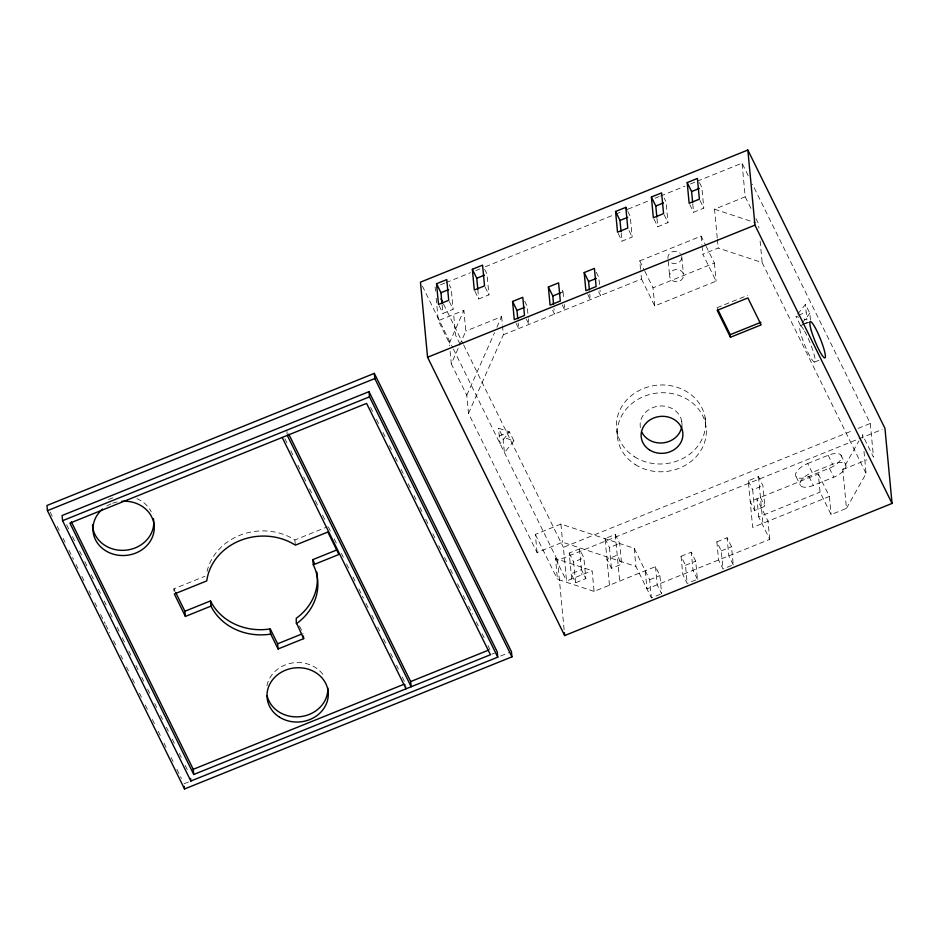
<?xml version="1.0" encoding="UTF-8"?>
<svg xmlns="http://www.w3.org/2000/svg" width="939" height="939" viewBox="0 0 939 939"><rect width="100%" height="100%" fill="white"/><g stroke="black" fill="none" stroke-linecap="round" stroke-linejoin="round"><path stroke-width="0.7" stroke-dasharray="4.7 3.52" d="M449.347 343.122L463.878 310.351L438.29 320.68L449.347 343.122L449.617 345.881M660.34 594.258L651.384 597.873L635.903 566.452L562.637 542.214L537.061 552.531L468.502 413.395L466.789 395.26L451.307 363.839L465.826 331.08L463.878 310.351M466.789 395.26L494.548 332.617M496.907 327.288L501.637 316.619L465.826 331.08M468.502 413.395L503.351 334.754L502.565 326.385M818.339 474.007L829.395 496.449L752.667 527.413L748.266 480.791L758.489 476.66L762.914 485.639L764.874 506.356L754.639 510.487L750.226 501.508L818.339 474.007L820.052 492.13L831.109 514.572L846.462 508.386L842.788 469.535L858.915 440.919M846.462 508.386L866.098 473.549L863.786 449.088M513.891 440.849L504.396 452.739L502.928 437.198L498.503 428.219L509.466 431.87L513.891 440.849L502.928 437.198M797.657 314.096L805.427 304.353L809.841 313.333L810.58 321.103M802.07 323.075L809.841 313.333M440.544 284.81L444.617 283.167M445.978 282.627L470.427 272.756M475.85 270.561L479.923 268.918M485.357 266.723L614.376 214.655M615.738 214.115L622.522 211.369M627.956 209.174L649.682 200.406M655.117 198.223L659.19 196.568M660.551 196.028L684.989 186.157M690.423 183.962L695.858 181.779M697.219 181.227L742.033 163.14L749.158 177.6M439.135 305.738L442.926 313.438L453.15 309.307L451.19 288.578L449.3 284.74M474.934 291.29L478.726 298.978L488.961 294.858L487.001 274.129L484.477 269M618.167 233.482L621.958 241.182L632.193 237.051L630.233 216.334L627.698 211.193M653.978 219.033L657.769 226.722L667.993 222.602L666.033 201.873L664.143 198.035M689.778 204.585L693.569 212.273L703.804 208.141L701.844 187.424L699.32 182.295M717.243 237.978L714.52 209.197L745.214 196.814L742.033 163.14M560.466 292.886L563.024 291.853L561.123 288.003M640.539 269.258L639.752 260.889L701.14 236.112L705.553 245.091M503.351 334.754L641.466 279.012L640.68 270.643M641.466 279.012L654.729 305.95L716.117 281.172L702.853 254.246L718.194 248.049L762.151 262.591L866.098 473.549M654.729 305.95L653.016 287.815L714.403 263.037L706.187 246.37M716.95 307.746L747.632 295.362M499.231 435.989L509.466 431.87L499.971 443.76L498.503 428.219M798.479 315.222L806.155 312.124M802.904 324.201L808.021 322.136M800.239 325.763L804.077 324.213M805.357 323.697L810.474 321.631M174.091 591.394L173.856 588.812L204.925 576.264M207.05 571.464A55.788 49.344 -5.4 0 1 294.881 539.96L327.347 526.861M814.5 362.043L819.618 359.977M537.061 552.531L535.347 534.408L560.923 524.079L634.189 548.317L649.671 579.739L651.384 597.873M655.481 566.64L657.194 584.762L661.619 593.741L659.906 575.607L655.481 566.64L594.094 591.406L592.133 570.689L566.557 581.006L563.377 547.343L852.647 430.602M858.07 428.407L870.3 423.477L752.397 184.173M571.675 578.94L569.222 553.048L579.457 548.916L583.882 557.895L585.842 578.612L575.607 582.743L571.182 573.764L581.417 569.633L585.842 578.612M609.446 585.22L605.033 538.599L615.268 534.467L619.693 543.446L621.641 564.163L611.418 568.295L606.993 559.315L617.228 555.184L621.641 564.163M564.128 629.776L557.566 560.442L857.776 439.288M859.138 438.736L882.237 429.416M807.704 463.526L828.163 455.262A13.944 6.162 -26.2 0 1 841.567 456.577A13.944 6.162 -26.2 0 1 829.383 468.221L808.925 476.472A13.944 6.162 -26.2 0 1 795.521 475.157A13.944 6.162 -26.2 0 1 807.704 463.526L812.129 472.505A13.944 6.162 -26.2 0 0 799.946 484.137A13.944 6.162 -26.2 0 0 813.35 485.451L833.809 477.188A13.944 6.162 -26.2 0 0 845.98 465.556A13.944 6.162 -26.2 0 0 832.588 464.242L812.129 472.505M575.607 582.743L573.647 562.027L583.882 557.895M611.418 568.295L609.458 547.566L619.693 543.446M754.639 510.487L752.691 489.771L762.914 485.639M842.788 469.535L866.803 459.84M645.246 570.759L646.959 588.894L769.734 539.35L758.677 516.908L820.052 492.13M681.057 556.311L691.292 552.179L695.705 561.158L697.419 579.293L687.195 583.424L682.77 574.445L681.057 556.311L685.482 565.29L687.195 583.424M716.868 541.862L727.091 537.73L731.516 546.709L733.23 564.844L722.995 568.975L718.581 559.996L716.868 541.862L721.281 550.841L722.995 568.975M649.671 579.739L659.906 575.607M685.482 565.29L695.705 561.158M721.281 550.841L731.516 546.709M491.848 654.19L494.56 653.086M184.056 783.783L189.49 781.588M500.569 656.044L508.727 652.758M714.52 209.197L755.731 222.836M594.094 591.406L557.461 579.293L555.501 558.564L592.133 570.689M798.666 317.171L795.92 316.255L800.345 325.234M804.148 318.99L806.894 319.894L805.427 304.353M745.214 196.814L750.907 208.352M755.954 218.611L758.489 223.74L758.888 228.06M840.968 455.075L845.393 464.054M828.163 455.262L832.588 464.242M700.013 200.453L703.804 208.141M829.383 468.221L833.809 477.188M808.925 476.472L813.35 485.451M796.119 476.66L800.544 485.639M664.202 214.902L667.993 222.602M629.024 230.642L632.193 237.051M760.449 497.377L764.874 506.356M748.266 480.791L752.691 489.771M639.752 260.889L644.177 269.857M644.811 271.148L653.016 287.815M596.3 272.275L598.824 277.404L599.88 288.555M598.648 291.689L600.537 295.527L600.021 289.951M733.23 564.844L728.805 555.865L727.091 537.73M587.791 294.529L590.314 299.658L589.786 294.083M562.203 304.858L564.738 309.987L564.21 304.4M697.419 579.293L693.005 570.313L691.292 552.179M552.613 310.269L554.503 314.107L553.975 308.532M524.69 301.173L527.213 306.302L528.27 317.464M526.403 319.307L528.927 324.436L528.399 318.849M516.168 323.427L518.692 328.568L518.175 322.981M485.17 287.158L488.961 294.858M605.033 538.599L609.458 547.566M449.358 301.607L453.15 309.307M569.222 553.048L573.647 562.027M443.537 304.095L462.962 343.545M463.62 344.859L563.377 547.343M460.028 344.179L455.603 335.2L453.643 314.483M422.397 286.102L452.798 347.794M453.443 349.108L557.566 560.442M555.501 558.564L566.557 581.006M535.347 534.408L557.461 579.293M370.647 407.42L372.595 411.376M376.48 419.275L379.72 425.848M382.971 432.433L385.565 437.691M389.45 445.591L391.399 449.535M395.284 457.434L397.232 461.378M401.117 469.277L405.014 477.176M408.254 483.749L410.202 487.705M414.087 495.592L416.036 499.548M419.921 507.447L421.869 511.391M425.754 519.29L429.006 525.863M432.891 533.763L434.839 537.707M438.724 545.606L440.673 549.55M444.558 557.449L447.809 564.034M450.403 569.292L453.643 575.877M457.528 583.765L459.476 587.72M463.361 595.608L465.31 599.563M468.549 606.136L472.446 614.036M476.331 621.935L478.28 625.879M482.165 633.778L484.113 637.722M488.01 645.621L489.947 649.565M284.951 438.853L286.888 442.809M290.785 450.697L294.024 457.281M297.921 465.181L299.858 469.124M303.755 477.024L305.691 480.968M309.588 488.867L311.537 492.811M315.422 500.71L318.661 507.295M322.558 515.182L325.798 521.767M328.392 527.025L330.34 530.981M334.225 538.869L337.465 545.453M341.362 553.353L343.298 557.297M346.55 563.881L349.144 569.14M353.029 577.039L354.977 580.983M358.862 588.882L363.405 598.096M365.999 603.354L368.593 608.625M371.832 615.198L373.781 619.153M377.666 627.041L379.614 630.996M383.499 638.884L386.739 645.469M390.636 653.368L392.584 657.312M396.469 665.211L398.418 669.155M402.303 677.054L405.542 683.627L405.918 687.512M299.494 626.008L303.18 633.473M173.856 588.812L175.077 591.3M66.622 524.725L69.216 529.995M72.456 536.568L75.695 543.141M79.58 551.029L81.529 554.972M84.768 561.545L87.362 566.804M91.247 574.691L94.487 581.264M98.372 589.152L101.612 595.725M104.206 600.995L106.142 604.939M110.027 612.827L113.267 619.4M117.152 627.287L119.1 631.231M122.34 637.804L124.934 643.062M128.819 650.95L132.059 657.523M135.944 665.411L139.183 671.995M141.777 677.254L143.714 681.198M147.599 689.085L150.839 695.658M154.724 703.546L156.672 707.49M160.557 715.377L162.506 719.321M166.391 727.209L168.327 731.152M172.224 739.04L175.464 745.625M179.349 753.512L181.286 757.456M185.171 765.344L187.765 770.602M50.19 512.06L53.417 518.621M57.302 526.497L59.239 530.441M63.124 538.317L65.061 542.249M68.934 550.125L73.465 559.315M76.059 564.574L77.996 568.506M81.869 576.382L85.109 582.943M88.994 590.819L90.93 594.763M94.804 602.638L96.752 606.571M100.626 614.446L105.156 623.637M105.802 624.951L109.687 632.827M113.56 640.703L116.8 647.264M120.685 655.14L122.622 659.084M126.495 666.96L128.443 670.892M132.317 678.768L135.556 685.329M139.43 693.217L141.378 697.149M145.252 705.025L148.491 711.586M152.364 719.462L155.604 726.023M158.186 731.281L160.78 736.528M164.008 743.089L167.248 749.651M171.121 757.527L173.069 761.47M176.943 769.346L181.473 778.537M870.3 423.477L873.481 457.14L862.425 434.698L862.964 440.461M829.395 496.449L831.109 514.572M760.121 241.006L762.151 262.591M769.734 539.35L768.02 521.215L756.963 498.773L758.677 516.908M758.489 476.66L762.902 523.281M717.384 239.41L718.194 248.049M714.403 263.037L716.117 281.172M701.14 236.112L701.926 244.48M702.055 245.877L702.853 254.246M692.782 203.986L693.569 212.273M705.142 417.82L705.882 425.59M681.761 256.429L683.475 274.564M668.239 261.3L669.683 276.641M681.714 421.365L682.078 425.25M656.983 218.435L657.769 226.722M621.172 232.884L621.958 241.182M634.189 548.317L635.903 566.452M616.935 431.142L617.662 438.912M615.268 534.467L619.67 581.088M563.024 291.853L563.682 298.825M579.457 548.916L581.91 574.821M560.923 524.079L562.637 542.214M501.637 316.619L502.424 324.988M477.81 289.318L478.726 298.978M450.133 351.409L451.307 363.839M442.14 305.14L442.926 313.438M435.109 287.005L435.508 291.219M436.177 298.226L438.29 320.68M286.947 431.506L287.311 435.391M294.881 539.96L295.374 545.148M108.56 499.583A30.682 27.137 -5.4 0 1 116.037 496.907M136.848 498.621A30.682 27.137 -5.4 0 1 151.261 511.837M266.934 685.799A30.682 27.137 -5.4 0 1 292.686 662.934A30.682 27.137 -5.4 0 1 324.624 677.089M106.741 506.027A30.682 27.137 -5.4 0 1 111.448 503.68M112.68 503.21A30.682 27.137 -5.4 0 1 117.833 501.802M640.363 427.597A20.916 18.498 -5.4 0 1 659.354 406.059A20.916 18.498 -5.4 0 1 681.937 423.771M681.784 258.049A6.972 6.162 -5.4 0 1 670.716 262.521M667.969 258.518A6.972 6.162 -5.4 0 1 672.101 251.863A6.972 6.162 -5.4 0 1 680.329 253.53M804.547 331.08A19.519 2.899 68 0 1 815.099 361.28A19.519 2.899 68 0 1 802.868 340.223A19.519 2.899 68 0 1 803.925 330.012M635.175 464.512A44.626 39.473 -5.4 0 0 706.058 435.907A44.626 39.473 -5.4 0 0 644.084 396.34A44.626 39.473 -5.4 0 0 635.175 464.512M634.447 456.741A44.626 39.473 -5.4 0 0 705.318 428.137A44.626 39.473 -5.4 0 0 643.344 388.57A44.626 39.473 -5.4 0 0 634.447 456.741M672.43 280.644A6.972 6.162 -5.4 0 0 683.498 276.172A6.972 6.162 -5.4 0 0 673.815 269.998A6.972 6.162 -5.4 0 0 672.43 280.644"/><path stroke-width="1.41" d="M270.725 634.036L270.244 634.165A55.788 49.344 -5.4 0 1 210.97 606.113L185.394 616.43L184.913 611.254L210.489 600.925A55.788 49.344 -5.4 0 0 269.763 628.989L270.725 634.036L278.085 648.978L303.661 638.649L296.724 623.473A55.788 49.344 -5.4 0 0 313.286 564.82L312.793 559.644L337.054 549.843M747.843 150.029L420.461 282.158L427.562 357.266L564.668 635.562L892.05 503.433L884.949 428.325L747.843 150.029L754.944 225.149L892.05 503.433M436.541 283.731L446.764 279.611L448.725 300.327L438.501 304.459L436.541 283.731L440.966 292.71L442.011 303.767M472.352 269.282L482.576 265.15L484.536 285.879L474.301 290.01L472.352 269.282L476.766 278.261L477.81 289.318M625.808 207.355L627.768 228.071L617.533 232.203L615.573 211.475L625.808 207.355L627.064 209.913M651.384 197.026L661.608 192.906L663.568 213.623L653.344 217.754L651.384 197.026L655.809 206.005L656.854 217.062M687.195 182.577L697.419 178.445L699.379 199.174L689.144 203.293L687.195 182.577L691.609 191.556L692.653 202.601M440.966 292.71L448.631 289.611M476.766 278.261L484.442 275.162M621.043 231.51L619.998 220.454L627.675 217.355M655.809 206.005L663.474 202.906M691.609 191.556L699.285 188.457M512.565 301.454L522.788 297.323L524.502 315.457L514.279 319.589L512.565 301.454L516.978 310.433L517.776 318.802M548.364 287.005L558.599 282.874L560.313 301.008L550.078 305.14L548.364 287.005L552.789 295.985L553.587 304.353M584.175 272.556L594.41 268.425L596.124 286.559L585.889 290.679L584.175 272.556L588.6 281.524L589.387 289.893M516.978 310.433L524.655 307.335M552.789 295.985L560.466 292.886M588.6 281.524L596.277 278.437M374.332 373.37L46.95 505.499L47.443 510.675L184.549 788.971L511.931 656.842L511.438 651.666L374.332 373.37L374.825 378.558L511.931 656.842M47.443 510.675L374.825 378.558M427.562 357.266L754.944 225.149M369.015 391.657L62.091 515.523L62.584 520.711L190.852 781.037L497.764 657.171L497.283 651.995L369.015 391.657L369.497 396.845L497.764 657.171M62.584 520.711L369.497 396.845M730.46 337.265L717.185 310.339L747.878 297.945L761.153 324.882L730.46 337.265L730.213 334.671L760.907 322.288M313.286 564.82L338.897 554.48L327.84 532.037L295.374 545.148A55.788 49.344 -5.4 0 0 206.768 580.901L174.337 593.988L185.394 616.43M278.085 648.978L277.604 643.802L301.83 634.013M193.751 774.487L69.909 523.129L366.597 403.394L490.44 654.753L193.751 774.487L193.258 769.311L404.193 684.179M287.311 435.391L411.153 686.749L410.66 681.573L488.609 650.117M717.572 309.025L730.213 334.671M615.573 211.475L619.998 220.454M440.943 298.837L442.891 302.781M288.766 434.158L410.66 681.573M282.193 437.457L406.035 688.815M270.232 628.848L277.604 643.802M175.699 592.544L184.913 611.254M71.364 521.896L193.258 769.311M564.398 632.663L564.668 635.562M303.414 636.067L303.661 638.649M296.301 623.707L296.243 618.296A55.788 49.344 -5.4 0 0 316.772 571.957M210.489 600.925L210.97 606.113M190.605 778.454L190.852 781.037M184.302 786.377L184.549 788.971M153.444 518.61A30.682 27.137 -5.4 0 1 126.002 550.172A30.682 27.137 -5.4 0 1 92.503 524.948M327.781 687.958A30.682 27.137 -5.4 0 1 300.82 716.61A30.682 27.137 -5.4 0 1 267.11 695.682M312.793 559.644A55.788 49.344 -5.4 0 1 314.518 563.623M121.8 501.285A30.682 27.137 -5.4 0 1 153.444 533.998A30.682 27.137 -5.4 0 1 108.302 552.214A30.682 27.137 -5.4 0 1 102.562 509.044M681.796 426.189A20.916 18.498 -5.4 0 1 664.084 442.738A20.916 18.498 -5.4 0 1 641.853 432.222M811.331 330.704A19.519 2.899 68 0 0 824.735 357.912A19.519 2.899 68 0 0 816.742 330.704A19.519 2.899 68 0 0 811.331 330.704M279.364 717.067A30.682 27.137 -5.4 0 0 328.087 697.407A30.682 27.137 -5.4 0 0 285.479 670.211A30.682 27.137 -5.4 0 0 279.364 717.067M649.553 449.957A20.916 18.498 -5.4 0 0 682.77 436.553A20.916 18.498 -5.4 0 0 653.72 418.008A20.916 18.498 -5.4 0 0 649.553 449.957"/></g></svg>
